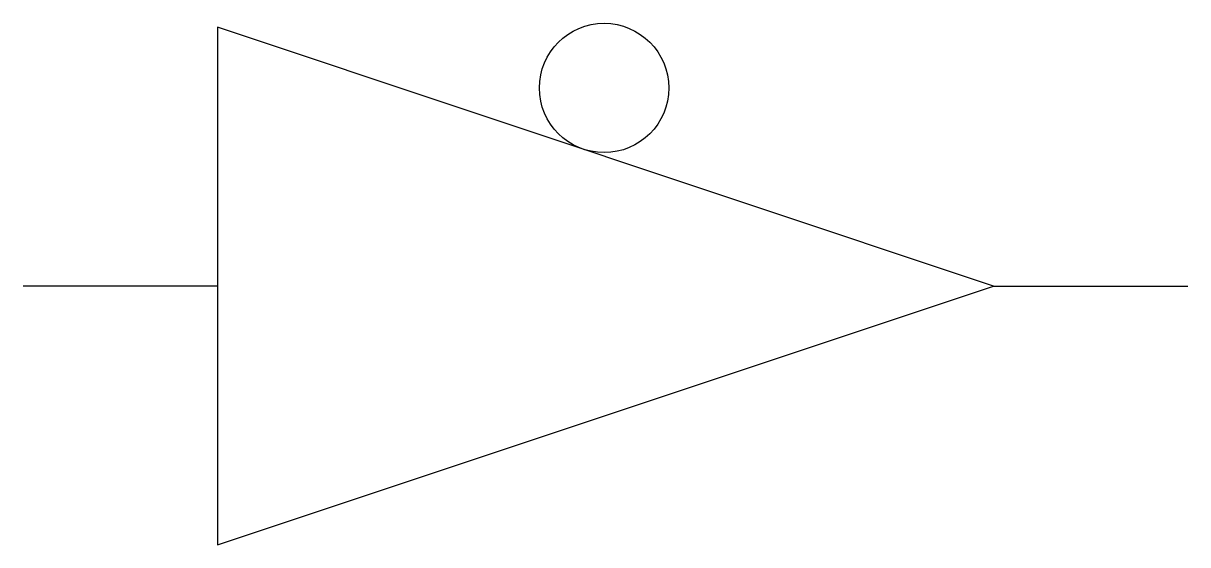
# Model space of a CAD drawing. Header units: millimetres. Extents: x 0 to 9, y -2 to 2.03.
import ezdxf

# ---------------------------------------------------------------- set-up
doc = ezdxf.new("R2010")
doc.units = ezdxf.units.MM
doc.layers.add('OBJECT', color=178, linetype='Continuous', true_color=0x000000)

msp = doc.modelspace()

# ---------------------------------------------------------------- linework, layer by layer
at = {"layer": 'OBJECT'}
for p, q in [((1.5, 2), (1.5, -2)), ((7.5, 0), (1.5, 2)), ((1.5, 0), (0, 0)), ((1.5, -2), (7.5, 0)), ((7.5, 0), (9, 0))]:
    msp.add_line(p, q, dxfattribs=at)
msp.add_circle((4.4892, 1.5309), 0.5, dxfattribs=at)

doc.saveas('drawing.dxf')
